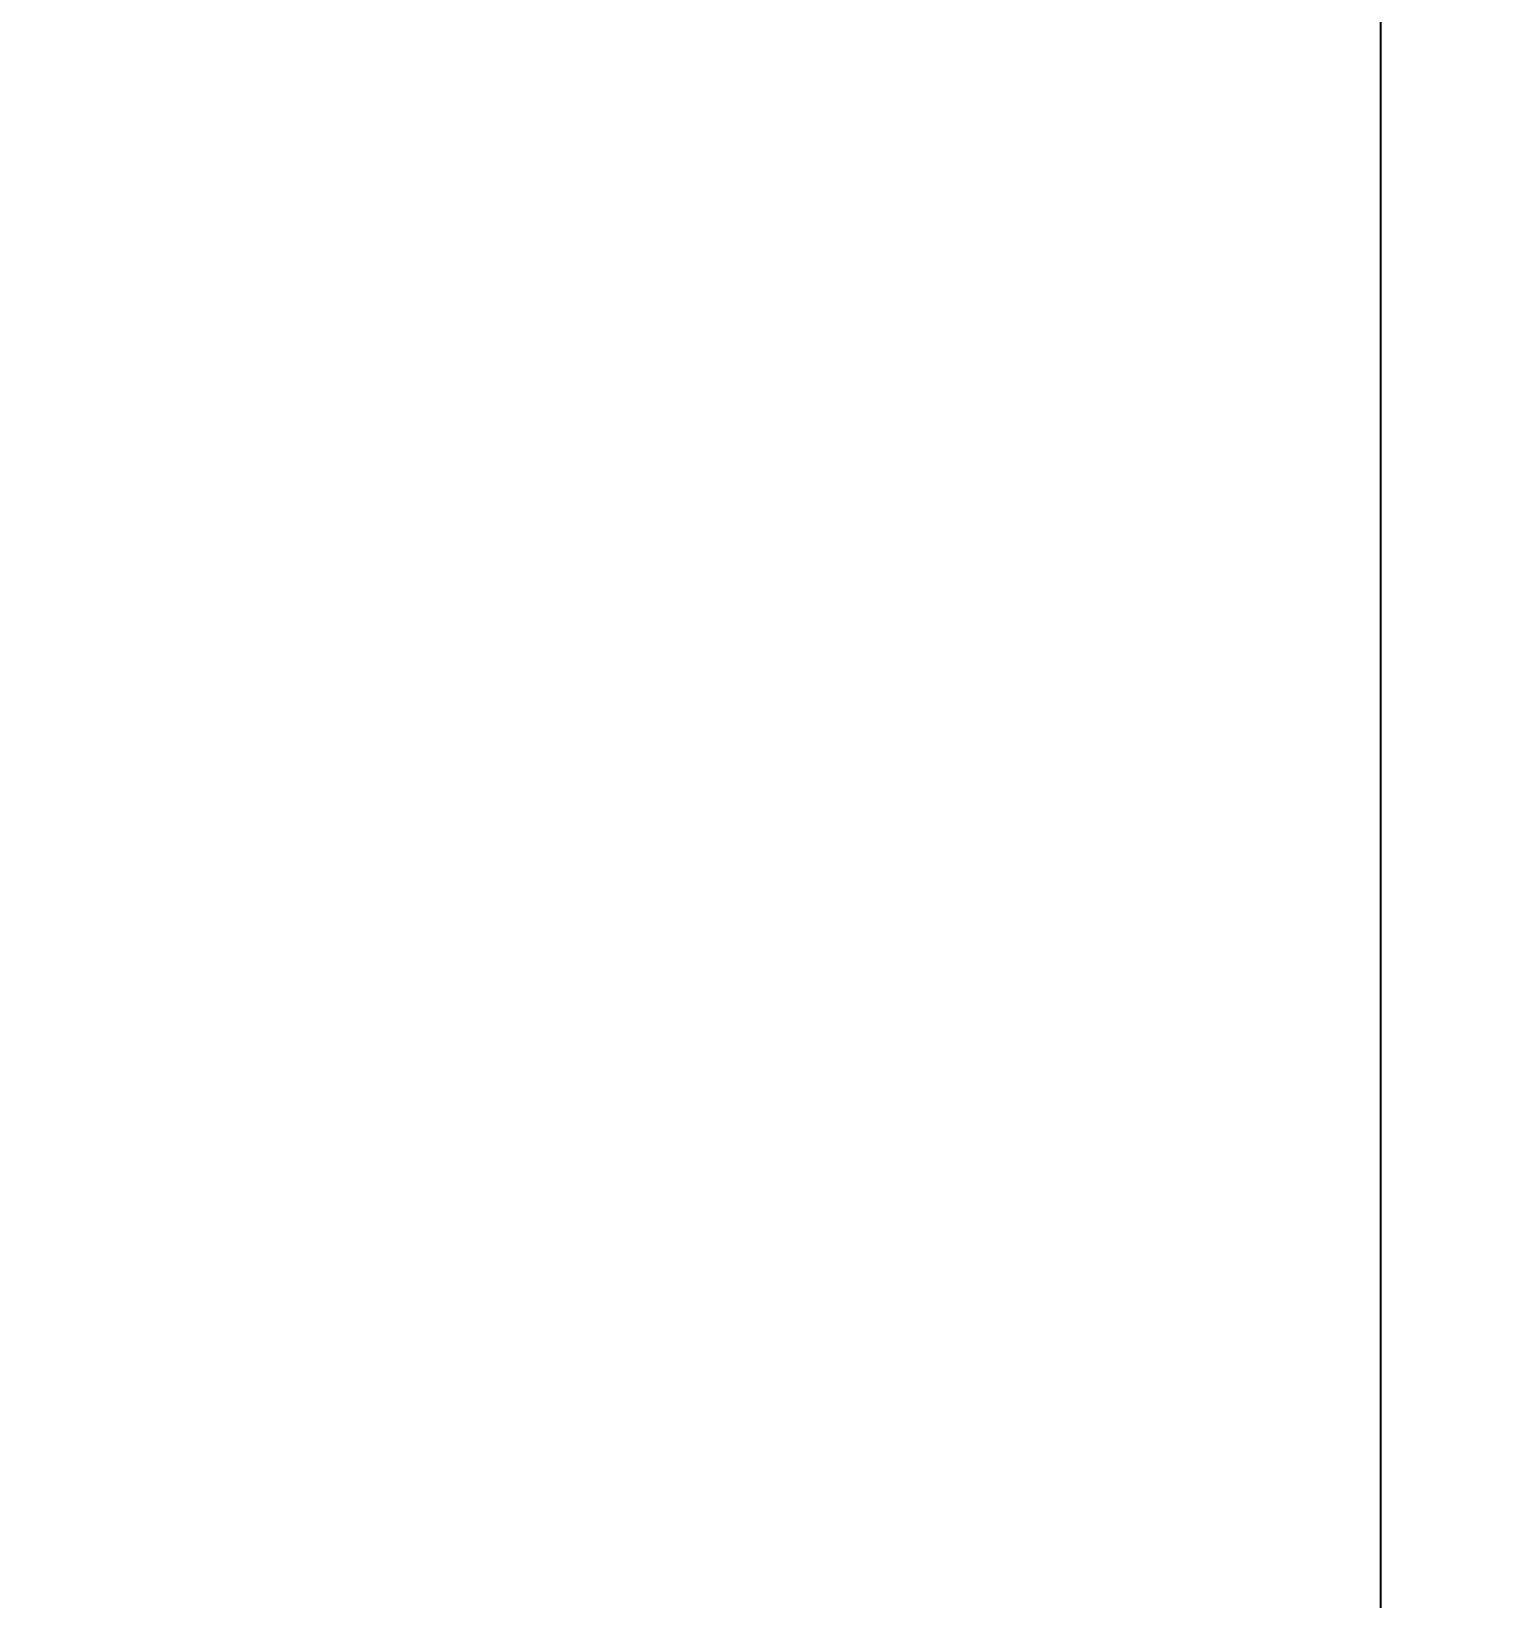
# Model space of a CAD drawing. Header units: centimetres. Extents: x 26569 to 160723, y -3143 to 14565.
# Drawn here: x 98194.11 to 98232.38, y -756.76 to -715.77 of the extents above; entities that cross this region are included whole.
import ezdxf
from ezdxf import colors
from ezdxf.entities.mleader import LeaderData, LeaderLine
from ezdxf.math import Vec2, Vec3

# ---------------------------------------------------------------- set-up
doc = ezdxf.new("R2010")
doc.units = ezdxf.units.CM
doc.header["$LTSCALE"] = 100
doc.layers.add('A-ANNO-DIMS', color=187, linetype='Continuous')
doc.styles.add('Fields_100', font='act_simplex.shx', dxfattribs={"width": 0.8, "height": 20})

# ---------------------------------------------------------------- blocks, each defined once
blk = doc.blocks.new('_Dot')
at = {"color": 0, "linetype": 'ByBlock', "lineweight": -2}
blk.add_line((-0.5, 0), (-1, 0), dxfattribs=at)
at = {"color": 0, "linetype": 'ByBlock', "const_width": 0.5}
blk.add_lwpolyline([(-0.25, 0, 1), (0.25, 0, 1)], format="xyb", close=True, dxfattribs=at)

msp = doc.modelspace()

# ---------------------------------------------------------------- leaders
at = {"layer": 'A-ANNO-DIMS'}
ml = msp.add_multileader_mtext('Standard', dxfattribs=at)
ml.set_content('SİFONİK YAĞMUR SÜZGECİ', color=50, style='Fields_100')
ml.set_leader_properties(color=256)
ml.set_arrow_properties(name='DOT')
ml.build(insert=Vec2(0, 0))
ml.multileader.update_dxf_attribs({"dogleg_length": 10, "arrow_head_size": 6})
ctx = ml.context
ctx.base_point, ctx.char_height, ctx.arrow_head_size, ctx.landing_gap_size, ctx.plane_origin = Vec3(97887.004, -599.036), 20, 6, 10, Vec3(124684.016, -643.775)
ctx.text_align_type = 2
notes = []
notes.append((ctx, [(0, (1, 1, 0), (98229.385, -599.036), (-1, 0), 10, [(0, [(98229.385, -775.772)], 0, [])])]))
ctx.mtext.insert, ctx.mtext.alignment, ctx.mtext.flow_direction = Vec3(98209.385, -589.036), 3, 5
for ctx, leaders in notes:
    for number, flags, end, landing, length, lines in leaders:
        leader = LeaderData()
        leader.index, (leader.has_last_leader_line, leader.has_dogleg_vector, leader.attachment_direction) = number, flags
        leader.last_leader_point, leader.dogleg_vector, leader.dogleg_length = Vec3(end), Vec3(landing), length
        for number, points, colour, breaks in lines:
            line = LeaderLine()
            line.index, line.vertices, line.color, line.breaks = number, Vec3.list(points), colors.encode_raw_color(colour), breaks
            leader.lines.append(line)
        ctx.leaders.append(leader)

doc.saveas('drawing.dxf')
